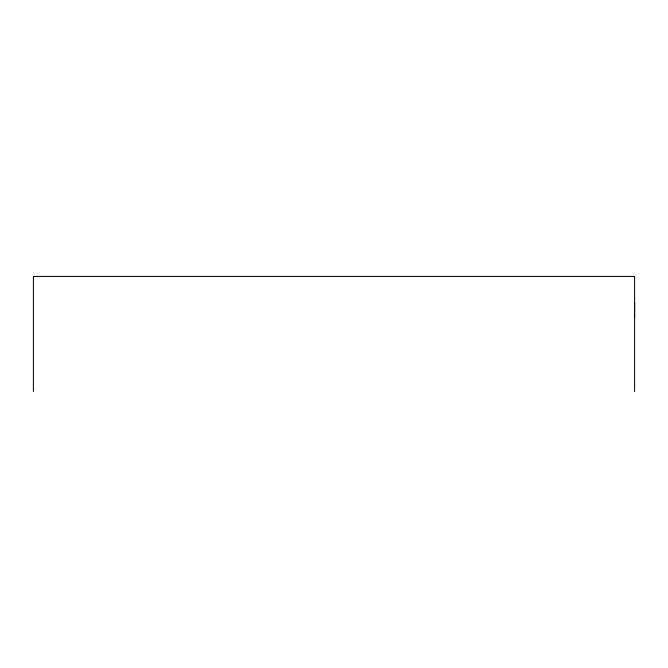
<?xml version="1.0" encoding="UTF-8"?>
<svg xmlns="http://www.w3.org/2000/svg" width="668" height="668" viewBox="0 0 668 668"><rect width="100%" height="100%" fill="white"/><g stroke="black" fill="none" stroke-linecap="round" stroke-linejoin="round"><path stroke-width="1" d="M634.6 317.734L634.6 303.147M634.6 391.573L634.6 276.427L33.4 276.427L33.4 391.573"/></g></svg>
